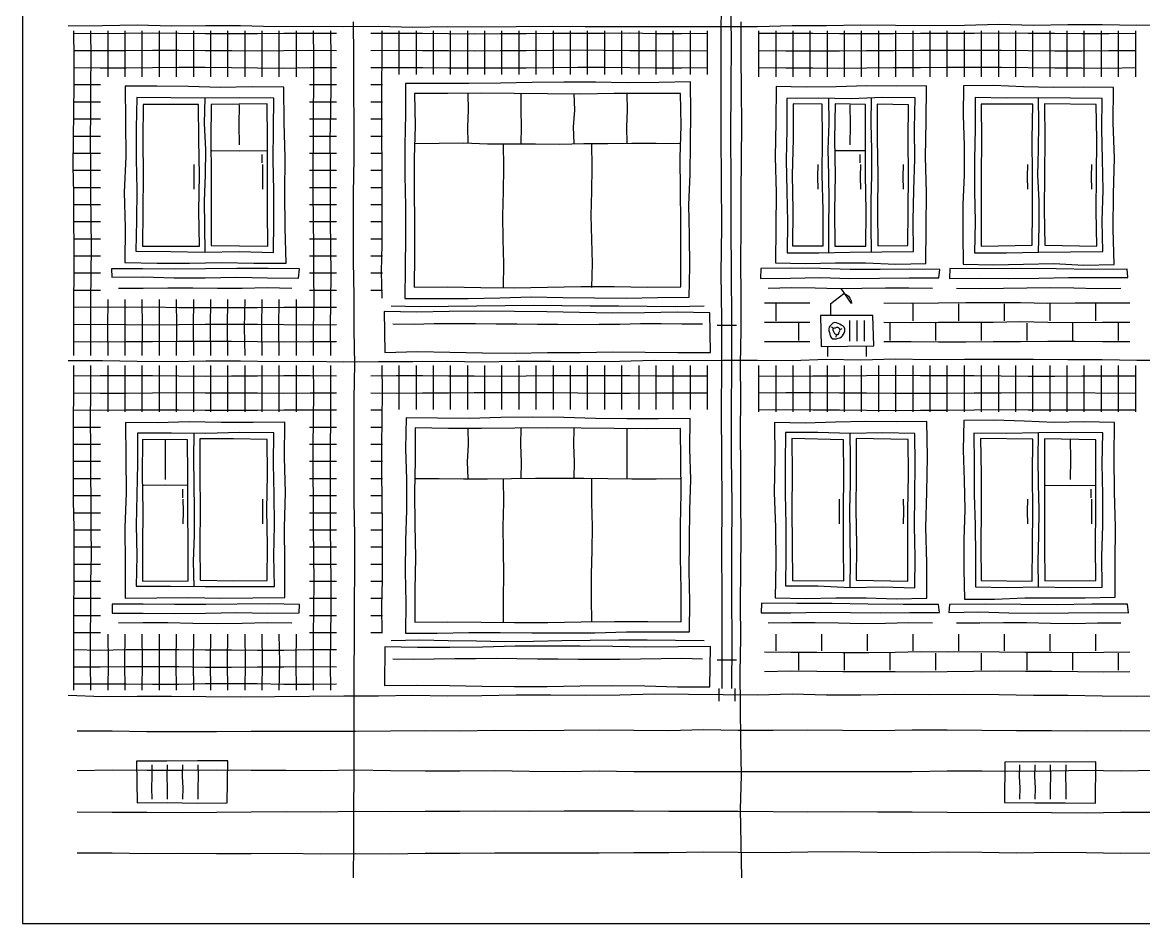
# Model space of a CAD drawing. Header units: millimetres. Extents: x 0 to 165, y 0 to 320.
# Drawn here: x 0 to 98.2, y 0 to 79 of the extents above; entities that cross this region are included whole.
import ezdxf

# ---------------------------------------------------------------- set-up
doc = ezdxf.new("R2010")
doc.units = ezdxf.units.MM
for name, color, linetype, true_color in [('01_KARKAS', 1, 'Continuous', 0xd62728), ('02_PROYOMY', 5, 'Continuous', 0x1f5fd6), ('03_BALKONY', 3, 'Continuous', 0x2ca02c), ('04_KLADKA', 32, 'Continuous', 0x8c5a2b), ('05_KONDICIONERY', 6, 'Continuous', 0xc512c5), ('06_VODOSTOK', 4, 'Continuous', 0x0f9aa0), ('07_TSEKOL', 30, 'Continuous', 0xe68a00)]:
    doc.layers.add(name, color=color, linetype=linetype, true_color=true_color)

msp = doc.modelspace()

# ---------------------------------------------------------------- linework, layer by layer
at = {"layer": '01_KARKAS'}
for points in [[(0, 81.509), (0, 78.491), (0, 75.472), (0, 72.453), (0, 69.434), (0, 66.415), (0, 63.396), (0, 60.377), (0, 57.358), (0, 54.34), (0, 51.321), (0, 48.302), (0, 45.283), (0, 42.264), (0, 39.245), (0, 36.226), (0, 33.208), (0, 30.189), (0, 27.17), (0, 24.151), (0, 21.132), (0, 18.113), (0, 15.094), (0, 12.075), (0, 9.057), (0, 6.038), (0, 3.019), (0, 0)], [(4, 78.667), (7.019, 78.69), (10.038, 78.732), (13.058, 78.655), (16.077, 78.674), (19.096, 78.694), (22.115, 78.602), (25.135, 78.624), (28.154, 78.587), (31.173, 78.633), (34.192, 78.549), (37.212, 78.602), (40.231, 78.563), (43.25, 78.587), (46.269, 78.62), (49.288, 78.593), (52.308, 78.606), (55.327, 78.609), (58.346, 78.599), (61.365, 78.61), (64.385, 78.606), (67.404, 78.674), (70.423, 78.675), (73.442, 78.728), (76.462, 78.699), (79.481, 78.677), (82.5, 78.713), (85.519, 78.791), (88.538, 78.72), (91.558, 78.781), (94.577, 78.785), (97.596, 78.715), (100.615, 78.771)], [(29, 4), (29.032, 7), (29.034, 10), (29.048, 13), (29.041, 16), (29.064, 19), (29.061, 22), (29.088, 25), (29.085, 28), (29.098, 31), (29.118, 34), (29.054, 37), (29.043, 40), (29.041, 43), (29.052, 46), (29.111, 49), (29.059, 52), (29.065, 55), (29.01, 58), (29.003, 61), (28.998, 64), (29.063, 67), (29.041, 70), (29.021, 73), (29.03, 76), (28.99, 79)], [(63, 4), (62.952, 7), (62.894, 10), (62.973, 13), (62.904, 16), (62.877, 19), (62.873, 22), (62.919, 25), (62.879, 28), (62.926, 31), (62.956, 34), (62.929, 37), (62.93, 40), (62.896, 43), (62.904, 46), (62.879, 49), (62.96, 52), (62.947, 55), (62.93, 58), (62.961, 61), (62.936, 64), (62.988, 67), (63.01, 70), (62.971, 73), (62.94, 76), (62.941, 79)], [(4, 49.333), (7.019, 49.328), (10.038, 49.268), (13.058, 49.248), (16.077, 49.315), (19.096, 49.294), (22.115, 49.244), (25.135, 49.275), (28.154, 49.224), (31.173, 49.254), (34.192, 49.244), (37.212, 49.273), (40.231, 49.213), (43.25, 49.287), (46.269, 49.264), (49.288, 49.252), (52.308, 49.276), (55.327, 49.352), (58.346, 49.346), (61.365, 49.374), (64.385, 49.353), (67.404, 49.338), (70.423, 49.439), (73.442, 49.398), (76.462, 49.466), (79.481, 49.422), (82.5, 49.453), (85.519, 49.437), (88.538, 49.452), (91.558, 49.416), (94.577, 49.423), (97.596, 49.366), (100.615, 49.365)], [(4, 20), (7.019, 19.888), (10.038, 19.916), (13.058, 19.928), (16.077, 19.882), (19.096, 19.874), (22.115, 19.896), (25.135, 19.935), (28.154, 19.961), (31.173, 19.963), (34.192, 20.026), (37.212, 19.966), (40.231, 19.982), (43.25, 20.029), (46.269, 20.042), (49.288, 20.015), (52.308, 20.056), (55.327, 20.117), (58.346, 20.093), (61.365, 20.058), (64.385, 20.042), (67.404, 20.137), (70.423, 20.039), (73.442, 20.054), (76.462, 20.109), (79.481, 20.067), (82.5, 20.089), (85.519, 20.061), (88.538, 20), (91.558, 20.006), (94.577, 19.947), (97.596, 19.926), (100.615, 19.988)], [(0, 0), (3, 0), (6, 0), (9, 0), (12, 0), (15, 0), (18, 0), (21, 0), (24, 0), (27, 0), (30, 0), (33, 0), (36, 0), (39, 0), (42, 0), (45, 0), (48, 0), (51, 0), (54, 0), (57, 0), (60, 0), (63, 0), (66, 0), (69, 0), (72, 0), (75, 0), (78, 0), (81, 0), (84, 0), (87, 0), (90, 0), (93, 0), (96, 0), (99, 0)]]:
    msp.add_lwpolyline(points, dxfattribs=at)
at = {"layer": '02_PROYOMY'}
for points in [[(8.995, 73.382), (9.025, 70.287), (9.045, 67.191), (8.923, 64.096), (8.985, 61), (8.973, 57.905)], [(22.906, 73.278), (20.124, 73.324), (17.341, 73.252), (14.559, 73.335), (11.777, 73.378), (8.995, 73.382)], [(23.095, 57.869), (23.022, 60.95), (22.984, 64.032), (23.008, 67.115), (22.919, 70.196), (22.906, 73.278)], [(66.005, 73.336), (65.976, 70.245), (65.911, 67.154), (66.017, 64.063), (65.987, 60.972), (65.944, 57.882)], [(79.182, 73.387), (76.546, 73.378), (73.911, 73.406), (71.276, 73.323), (68.64, 73.284), (66.005, 73.336)], [(79.12, 57.837), (79.148, 60.947), (79.182, 64.057), (79.091, 67.167), (79.154, 70.277), (79.182, 73.387)], [(82.422, 73.4), (82.383, 70.797), (82.467, 68.193), (82.476, 65.59), (82.361, 62.987), (82.374, 60.384), (82.396, 57.781)], [(95.546, 73.246), (92.921, 73.293), (90.296, 73.26), (87.671, 73.313), (85.048, 73.426), (82.422, 73.4)], [(95.61, 57.75), (95.529, 60.849), (95.566, 63.948), (95.64, 67.048), (95.531, 70.146), (95.546, 73.246)], [(10.008, 72.369), (9.975, 69.675), (9.948, 66.981), (10.009, 64.287), (9.977, 61.593), (9.947, 58.899)], [(22.009, 72.309), (19.009, 72.336), (16.008, 72.321), (13.008, 72.346), (10.008, 72.369)], [(10.585, 71.76), (10.541, 68.656), (10.567, 65.553), (10.555, 62.45), (10.52, 59.346)], [(15.433, 71.759), (10.585, 71.76)], [(15.506, 59.36), (15.454, 62.46), (15.5, 65.56), (15.451, 68.659), (15.433, 71.759)], [(16, 58.833), (15.983, 61.083), (15.954, 63.333), (16.036, 65.583), (16.06, 67.833), (15.954, 70.083), (16, 72.333)], [(16.534, 71.776), (16.502, 68.687), (16.536, 65.597), (16.542, 62.508), (16.52, 59.419)], [(21.442, 71.814), (16.534, 71.776)], [(19, 68.243), (18.981, 69.988), (19, 71.733)], [(21.479, 59.364), (21.457, 62.476), (21.473, 65.589), (21.456, 68.701), (21.442, 71.814)], [(21.999, 58.809), (22.008, 61.509), (22.033, 64.209), (21.969, 66.909), (21.983, 69.609), (22.009, 72.309)], [(66.94, 72.284), (66.957, 69.581), (66.903, 66.877), (66.942, 64.174), (67.014, 61.47), (66.976, 58.767)], [(78.172, 72.346), (75.364, 72.367), (72.556, 72.266), (69.748, 72.318), (66.94, 72.284)], [(67.499, 71.83), (67.513, 68.72), (67.426, 65.61), (67.481, 62.499), (67.435, 59.389)], [(70.038, 71.8), (67.499, 71.83)], [(70.143, 59.39), (70.135, 62.493), (70.051, 65.595), (70.082, 68.698), (70.038, 71.8)], [(70.633, 58.833), (70.637, 61.083), (70.667, 63.333), (70.629, 65.583), (70.573, 67.833), (70.664, 70.083), (70.633, 72.333)], [(71.175, 71.806), (71.135, 68.696), (71.18, 65.585), (71.131, 62.474), (71.145, 59.364)], [(73.838, 71.765), (71.175, 71.806)], [(72.5, 68.243), (72.527, 69.988), (72.5, 71.733)], [(73.872, 59.35), (73.882, 62.454), (73.843, 65.557), (73.844, 68.661), (73.838, 71.765)], [(74.367, 58.833), (74.334, 61.083), (74.345, 63.333), (74.387, 65.583), (74.405, 67.833), (74.341, 70.083), (74.367, 72.333)], [(77.61, 71.733), (74.86, 71.802)], [(74.86, 71.802), (74.872, 68.694), (74.916, 65.587), (74.874, 62.479), (74.907, 59.372)], [(77.554, 59.42), (77.565, 62.498), (77.596, 65.576), (77.569, 68.655), (77.61, 71.733)], [(78.033, 58.892), (78.012, 61.583), (78.069, 64.274), (78.159, 66.964), (78.142, 69.655), (78.172, 72.346)], [(83.435, 72.381), (83.435, 69.658), (83.375, 66.934), (83.395, 64.211), (83.433, 61.487), (83.369, 58.764)], [(94.577, 72.292), (91.792, 72.312), (89.006, 72.333), (86.221, 72.323), (83.435, 72.381)], [(83.978, 71.788), (83.988, 68.681), (83.965, 65.575), (83.97, 62.468), (83.968, 59.362)], [(88.48, 71.792), (83.978, 71.788)], [(88.433, 59.424), (88.467, 62.516), (88.461, 65.608), (88.437, 68.7), (88.48, 71.792)], [(89, 58.833), (89.032, 61.083), (89.034, 63.333), (88.942, 65.583), (88.979, 67.833), (89.022, 70.083), (89, 72.333)], [(89.513, 71.827), (89.546, 68.726), (89.502, 65.625), (89.495, 62.524), (89.528, 59.424)], [(94.049, 71.759), (89.513, 71.827)], [(94.094, 59.348), (94.05, 62.451), (94.07, 65.554), (94.09, 68.657), (94.049, 71.759)], [(94.614, 58.892), (94.568, 61.572), (94.639, 64.252), (94.58, 66.932), (94.534, 69.612), (94.577, 72.292)], [(16.6, 67.743), (19, 67.696), (21.4, 67.743)], [(21, 66.643), (21, 67.393)], [(71.233, 67.743), (73.767, 67.743)], [(73.367, 66.643), (73.367, 67.393)], [(15.05, 64.343), (15.042, 65.428), (15.05, 66.513)], [(21.05, 64.343), (21.058, 65.428), (21.05, 66.513)], [(69.683, 64.343), (69.654, 65.428), (69.683, 66.513)], [(73.417, 64.343), (73.405, 65.428), (73.417, 66.513)], [(77.15, 64.343), (77.144, 65.428), (77.15, 66.513)], [(88.05, 64.343), (88.037, 65.428), (88.05, 66.513)], [(93.65, 64.343), (93.622, 65.428), (93.65, 66.513)], [(10.52, 59.346), (15.506, 59.36)], [(16.52, 59.419), (21.479, 59.364)], [(67.435, 59.389), (70.143, 59.39)], [(71.145, 59.364), (73.872, 59.35)], [(74.907, 59.372), (77.554, 59.42)], [(83.968, 59.362), (88.433, 59.424)], [(89.528, 59.424), (94.094, 59.348)], [(9.947, 58.899), (12.96, 58.871), (15.973, 58.822), (18.987, 58.882), (21.999, 58.809)], [(66.976, 58.767), (69.74, 58.772), (72.504, 58.835), (75.269, 58.849), (78.033, 58.892)], [(83.369, 58.764), (86.18, 58.758), (88.991, 58.837), (91.803, 58.858), (94.614, 58.892)], [(24.252, 57.364), (21.51, 57.383), (18.769, 57.384), (16.027, 57.366), (13.285, 57.326), (10.544, 57.374), (7.802, 57.363)], [(7.802, 57.363), (7.835, 56.646)], [(8.973, 57.905), (11.798, 57.87), (14.622, 57.868), (17.447, 57.912), (20.271, 57.873), (23.095, 57.869)], [(24.193, 56.55), (24.252, 57.364)], [(64.684, 57.402), (64.652, 56.519)], [(80.333, 57.304), (77.725, 57.346), (75.116, 57.316), (72.508, 57.304), (69.9, 57.382), (67.292, 57.418), (64.684, 57.402)], [(65.944, 57.882), (68.579, 57.838), (71.215, 57.887), (73.85, 57.878), (76.485, 57.774), (79.12, 57.837)], [(80.261, 56.587), (80.333, 57.304)], [(81.21, 57.402), (81.192, 56.526)], [(96.764, 57.347), (93.653, 57.306), (90.543, 57.371), (87.432, 57.407), (84.321, 57.364), (81.21, 57.402)], [(82.396, 57.781), (85.039, 57.728), (87.681, 57.778), (90.324, 57.833), (92.967, 57.688), (95.61, 57.75)], [(96.824, 56.596), (96.764, 57.347)], [(7.835, 56.646), (10.561, 56.654), (13.287, 56.571), (16.014, 56.575), (18.74, 56.627), (21.466, 56.575), (24.193, 56.55)], [(64.652, 56.519), (67.253, 56.559), (69.855, 56.591), (72.456, 56.532), (75.058, 56.548), (77.66, 56.569), (80.261, 56.587)], [(81.192, 56.526), (83.797, 56.549), (86.403, 56.507), (89.008, 56.559), (91.613, 56.597), (94.219, 56.596), (96.824, 56.596)], [(8.4, 55.683), (10.571, 55.683), (12.743, 55.707), (14.914, 55.712), (17.086, 55.657), (19.257, 55.676), (21.429, 55.721), (23.6, 55.683)], [(65.3, 55.683), (67.357, 55.731), (69.414, 55.686), (71.471, 55.638), (73.529, 55.674), (75.586, 55.711), (77.643, 55.7), (79.7, 55.683)], [(81.8, 55.683), (83.857, 55.65), (85.914, 55.659), (87.971, 55.704), (90.029, 55.733), (92.086, 55.712), (94.143, 55.646), (96.2, 55.683)], [(9.034, 43.897), (9.068, 40.82), (9.077, 37.743), (8.959, 34.666), (9.01, 31.588), (8.984, 28.511)], [(22.988, 43.918), (20.197, 43.889), (17.406, 43.9), (14.615, 43.974), (11.824, 43.868), (9.034, 43.897)], [(22.994, 28.571), (22.973, 31.64), (22.95, 34.71), (23.053, 37.779), (22.95, 40.849), (22.988, 43.918)], [(65.88, 43.902), (65.89, 40.832), (65.849, 37.761), (65.945, 34.691), (65.971, 31.621), (65.929, 28.551)], [(79.2, 43.989), (76.536, 43.963), (73.872, 43.992), (71.208, 43.925), (68.544, 43.845), (65.88, 43.902)], [(79.204, 28.505), (79.2, 31.601), (79.135, 34.698), (79.215, 37.795), (79.256, 40.892), (79.2, 43.989)], [(82.458, 44.082), (82.396, 41.473), (82.488, 38.863), (82.528, 36.254), (82.462, 33.645), (82.46, 31.035), (82.509, 28.426)], [(95.642, 43.912), (93.005, 43.959), (90.367, 43.912), (87.732, 44.028), (85.096, 44.11), (82.458, 44.082)], [(95.7, 28.609), (95.69, 31.669), (95.732, 34.73), (95.64, 37.791), (95.623, 40.851), (95.642, 43.912)], [(10.077, 42.96), (10.086, 40.28), (10.027, 37.6), (9.962, 34.921), (10.024, 32.241), (9.953, 29.561)], [(22.028, 42.982), (19.04, 43.023), (16.053, 42.938), (13.065, 42.98), (10.077, 42.96)], [(10.507, 42.425), (10.483, 39.318), (10.542, 36.211), (10.517, 33.103), (10.528, 29.996)], [(14.47, 42.395), (10.507, 42.425)], [(12.52, 38.91), (12.539, 40.655), (12.52, 42.4)], [(14.513, 30.042), (14.528, 33.131), (14.475, 36.219), (14.475, 39.307), (14.47, 42.395)], [(15.04, 29.5), (14.976, 31.75), (15.073, 34), (15.077, 36.25), (15.036, 38.5), (15, 40.75), (15.04, 43)], [(15.548, 42.483), (15.533, 39.384), (15.58, 36.284), (15.544, 33.184), (15.563, 30.084)], [(21.427, 42.425), (18.488, 42.471), (15.548, 42.483)], [(21.446, 30.071), (21.456, 33.16), (21.409, 36.248), (21.453, 39.337), (21.427, 42.425)], [(22.068, 29.533), (22.031, 32.222), (22.083, 34.912), (22.043, 37.602), (21.999, 40.292), (22.028, 42.982)], [(66.823, 43.038), (66.797, 40.346), (66.807, 37.654), (66.873, 34.962), (66.854, 32.27), (66.839, 29.578)], [(78.156, 42.933), (75.323, 42.985), (72.489, 42.943), (69.656, 43.031), (66.823, 43.038)], [(67.394, 42.51), (67.421, 39.395), (67.387, 36.281), (67.418, 33.167), (67.43, 30.053)], [(71.923, 42.394), (67.394, 42.51)], [(71.942, 30.021), (71.924, 33.114), (71.913, 36.208), (71.944, 39.301), (71.923, 42.394)], [(72.5, 29.5), (72.527, 31.75), (72.485, 34), (72.474, 36.25), (72.536, 38.5), (72.516, 40.75), (72.5, 43)], [(73.03, 42.489), (73.029, 39.389), (73.001, 36.29), (73.049, 33.19), (73.005, 30.09)], [(77.563, 42.4), (73.03, 42.489)], [(77.552, 30.011), (77.556, 33.108), (77.532, 36.206), (77.605, 39.303), (77.563, 42.4)], [(78.143, 29.429), (78.176, 32.129), (78.118, 34.83), (78.147, 37.531), (78.185, 40.232), (78.156, 42.933)], [(94.634, 42.996), (91.807, 43.015), (88.98, 42.985), (86.153, 42.945), (83.326, 42.98)], [(83.326, 42.98), (83.341, 40.285), (83.35, 37.591), (83.452, 34.897), (83.467, 32.203), (83.475, 29.508)], [(88.492, 42.43), (83.916, 42.501)], [(83.916, 42.501), (83.968, 39.388), (83.954, 36.275), (83.945, 33.162), (83.979, 30.049)], [(88.445, 29.993), (88.452, 33.103), (88.488, 36.212), (88.448, 39.321), (88.492, 42.43)], [(89, 29.5), (88.969, 31.75), (89.011, 34), (89.033, 36.25), (88.982, 38.5), (88.957, 40.75), (89, 43)], [(94.006, 42.391), (89.501, 42.457)], [(89.501, 42.457), (89.519, 39.349), (89.522, 36.241), (89.513, 33.133), (89.536, 30.025)], [(91.8, 38.91), (91.818, 40.655), (91.8, 42.4)], [(93.996, 30.05), (93.972, 33.136), (94.017, 36.221), (94.01, 39.306), (94.006, 42.391)], [(94.556, 29.464), (94.531, 32.17), (94.628, 34.876), (94.621, 37.583), (94.569, 40.29), (94.634, 42.996)], [(10.6, 38.41), (12.52, 38.437), (14.44, 38.41)], [(89.6, 38.41), (91.8, 38.384), (94, 38.41)], [(14.04, 37.31), (14.04, 38.06)], [(93.6, 37.31), (93.6, 38.06)], [(14.09, 35.01), (14.108, 36.095), (14.09, 37.18)], [(21.05, 35.01), (21.054, 36.095), (21.05, 37.18)], [(71.55, 35.01), (71.568, 36.095), (71.55, 37.18)], [(77.15, 35.01), (77.189, 36.095), (77.15, 37.18)], [(88.05, 35.01), (88.026, 36.095), (88.05, 37.18)], [(93.65, 35.01), (93.656, 36.095), (93.65, 37.18)], [(9.953, 29.561), (12.982, 29.566), (16.01, 29.525), (19.039, 29.521), (22.068, 29.533)], [(10.528, 29.996), (14.513, 30.042)], [(15.563, 30.084), (18.505, 30.039), (21.446, 30.071)], [(66.839, 29.578), (69.666, 29.586), (72.491, 29.458), (75.318, 29.501), (78.143, 29.429)], [(67.43, 30.053), (71.942, 30.021)], [(73.005, 30.09), (77.552, 30.011)], [(83.475, 29.508), (86.245, 29.45), (89.016, 29.51), (91.786, 29.438), (94.556, 29.464)], [(83.979, 30.049), (88.445, 29.993)], [(89.536, 30.025), (93.996, 30.05)], [(8.984, 28.511), (11.786, 28.549), (14.588, 28.581), (17.39, 28.521), (20.192, 28.545), (22.994, 28.571)], [(65.929, 28.551), (68.584, 28.474), (71.239, 28.535), (73.894, 28.551), (76.549, 28.461), (79.204, 28.505)], [(82.509, 28.426), (85.148, 28.436), (87.785, 28.543), (90.423, 28.543), (93.062, 28.54), (95.7, 28.609)], [(24.267, 27.967), (21.53, 28.013), (18.793, 27.977), (16.056, 27.943), (13.32, 27.961), (10.583, 27.998), (7.846, 27.985)], [(7.846, 27.985), (7.862, 27.183)], [(24.223, 27.227), (24.267, 27.967)], [(64.725, 28.065), (64.709, 27.238)], [(80.239, 27.951), (77.136, 27.951), (74.033, 27.979), (70.931, 28.038), (67.828, 28.046), (64.725, 28.065)], [(80.317, 27.264), (80.239, 27.951)], [(81.192, 27.942), (81.148, 27.266)], [(96.776, 27.977), (93.659, 27.998), (90.542, 27.926), (87.426, 27.956), (84.309, 27.993), (81.192, 27.942)], [(96.861, 27.215), (96.776, 27.977)], [(7.862, 27.183), (10.589, 27.201), (13.316, 27.177), (16.043, 27.209), (18.769, 27.258), (21.496, 27.211), (24.223, 27.227)], [(64.709, 27.238), (67.311, 27.234), (69.912, 27.287), (72.513, 27.252), (75.114, 27.215), (77.715, 27.269), (80.317, 27.264)], [(81.148, 27.266), (83.767, 27.305), (86.386, 27.233), (89.004, 27.198), (91.624, 27.232), (94.243, 27.255), (96.861, 27.215)], [(8.4, 26.35), (10.571, 26.385), (12.743, 26.382), (14.914, 26.328), (17.086, 26.301), (19.257, 26.317), (21.429, 26.368), (23.6, 26.35)], [(65.3, 26.35), (67.357, 26.376), (69.414, 26.381), (71.471, 26.354), (73.529, 26.3), (75.586, 26.326), (77.643, 26.387), (79.7, 26.35)], [(81.8, 26.35), (83.857, 26.341), (85.914, 26.374), (87.971, 26.373), (90.029, 26.326), (92.086, 26.303), (94.143, 26.355), (96.2, 26.35)]]:
    msp.add_lwpolyline(points, dxfattribs=at)
at = {"layer": '03_BALKONY'}
for points in [[(58.5, 73.735), (55.729, 73.685), (52.958, 73.664), (50.186, 73.724), (47.415, 73.723), (44.644, 73.676), (41.872, 73.622), (39.101, 73.591), (36.33, 73.601), (33.558, 73.614)], [(58.404, 54.889), (58.465, 57.581), (58.423, 60.274), (58.372, 62.967), (58.471, 65.658), (58.523, 68.35), (58.544, 71.043), (58.5, 73.735)], [(33.558, 73.614), (33.561, 70.922), (33.485, 68.23), (33.492, 65.538), (33.547, 62.847), (33.562, 60.155), (33.513, 57.463), (33.499, 54.771)], [(34.339, 72.718), (34.382, 69.89), (34.314, 67.062), (34.309, 64.235), (34.351, 61.407), (34.331, 58.579), (34.322, 55.751)], [(57.64, 72.735), (54.727, 72.74), (51.815, 72.727), (48.902, 72.68), (45.99, 72.697), (43.077, 72.737), (40.164, 72.768), (37.252, 72.725), (34.339, 72.718)], [(39.04, 68.333), (39.003, 69.8), (39.069, 71.267), (39.04, 72.733)], [(43.68, 68.333), (43.72, 69.8), (43.673, 71.267), (43.68, 72.733)], [(48.32, 68.333), (48.266, 69.8), (48.368, 71.267), (48.32, 72.733)], [(52.96, 68.333), (52.927, 69.8), (53.002, 71.267), (52.96, 72.733)], [(57.655, 55.791), (57.676, 58.615), (57.661, 61.439), (57.626, 64.263), (57.614, 67.087), (57.686, 69.911), (57.64, 72.735)], [(34.4, 68.333), (36.509, 68.385), (38.618, 68.393), (40.727, 68.326), (42.836, 68.314), (44.945, 68.304), (47.055, 68.28), (49.164, 68.35), (51.273, 68.346), (53.382, 68.364), (55.491, 68.381), (57.6, 68.333)], [(42.133, 55.733), (42.16, 57.833), (42.095, 59.933), (42.082, 62.033), (42.142, 64.133), (42.165, 66.233), (42.133, 68.333)], [(49.867, 55.733), (49.927, 57.833), (49.867, 59.933), (49.808, 62.033), (49.864, 64.133), (49.898, 66.233), (49.867, 68.333)], [(34.322, 55.751), (37.238, 55.801), (40.155, 55.726), (43.072, 55.711), (45.988, 55.765), (48.905, 55.814), (51.821, 55.827), (54.738, 55.766), (57.655, 55.791)], [(32.3, 54.133), (34.791, 54.077), (37.282, 54.079), (39.773, 54.117), (42.264, 54.152), (44.755, 54.171), (47.245, 54.158), (49.736, 54.136), (52.227, 54.121), (54.718, 54.092), (57.209, 54.066), (59.7, 54.133)], [(33.499, 54.771), (36.266, 54.754), (39.033, 54.764), (41.8, 54.827), (44.567, 54.9), (47.335, 54.844), (50.102, 54.811), (52.869, 54.807), (55.636, 54.867), (58.404, 54.889)], [(60.196, 53.512), (57.345, 53.556), (54.493, 53.506), (51.642, 53.487), (48.791, 53.539), (45.94, 53.59), (43.089, 53.626), (40.238, 53.654), (37.387, 53.629), (34.535, 53.56), (31.684, 53.627)], [(31.684, 53.627), (31.736, 50.042)], [(60.252, 50.036), (60.196, 53.512)], [(32.45, 52.533), (34.257, 52.516), (36.063, 52.565), (37.87, 52.583), (39.677, 52.574), (41.483, 52.539), (43.29, 52.549), (45.097, 52.528), (46.903, 52.51), (48.71, 52.5), (50.517, 52.52), (52.323, 52.519), (54.13, 52.568), (55.937, 52.578), (57.743, 52.55), (59.55, 52.533)], [(31.736, 50.042), (34.587, 50.114), (37.439, 50.07), (40.291, 50.01), (43.142, 49.971), (45.994, 50.023), (48.845, 50.046), (51.697, 50.081), (54.549, 50.065), (57.4, 50.031), (60.252, 50.036)], [(33.601, 44.308), (33.549, 41.613), (33.643, 38.917), (33.627, 36.222), (33.555, 33.527), (33.524, 30.832), (33.575, 28.137), (33.564, 25.442)], [(58.475, 44.256), (55.711, 44.213), (52.947, 44.223), (50.184, 44.252), (47.42, 44.332), (44.656, 44.355), (41.893, 44.325), (39.129, 44.242), (36.365, 44.278), (33.601, 44.308)], [(58.428, 25.554), (58.466, 28.226), (58.382, 30.898), (58.427, 33.569), (58.455, 36.241), (58.527, 38.912), (58.445, 41.584), (58.475, 44.256)], [(34.405, 43.434), (34.386, 40.597), (34.351, 37.759), (34.373, 34.922), (34.419, 32.084), (34.354, 29.247), (34.356, 26.409)], [(57.639, 43.366), (54.734, 43.354), (51.83, 43.381), (48.926, 43.402), (46.022, 43.437), (43.118, 43.41), (40.214, 43.386), (37.309, 43.39), (34.405, 43.434)], [(39.04, 39), (38.988, 40.467), (39.064, 41.933), (39.04, 43.4)], [(43.68, 39), (43.721, 40.467), (43.643, 41.933), (43.68, 43.4)], [(48.32, 39), (48.357, 40.467), (48.295, 41.933), (48.32, 43.4)], [(52.96, 39), (52.961, 40.467), (52.969, 41.933), (52.96, 43.4)], [(57.679, 26.441), (57.697, 29.262), (57.635, 32.083), (57.632, 34.903), (57.698, 37.724), (57.669, 40.545), (57.639, 43.366)], [(34.4, 39), (36.509, 38.981), (38.618, 38.952), (40.727, 38.961), (42.836, 38.997), (44.945, 39.035), (47.055, 39.028), (49.164, 39.028), (51.273, 38.999), (53.382, 38.979), (55.491, 38.952), (57.6, 39)], [(42.133, 26.4), (42.128, 28.5), (42.159, 30.6), (42.127, 32.7), (42.113, 34.8), (42.159, 36.9), (42.133, 39)], [(49.867, 26.4), (49.837, 28.5), (49.843, 30.6), (49.906, 32.7), (49.917, 34.8), (49.862, 36.9), (49.867, 39)], [(33.564, 25.442), (36.327, 25.454), (39.09, 25.514), (41.852, 25.513), (44.615, 25.475), (47.378, 25.47), (50.141, 25.462), (52.903, 25.563), (55.666, 25.566), (58.428, 25.554)], [(34.356, 26.409), (37.271, 26.436), (40.186, 26.419), (43.102, 26.38), (46.017, 26.385), (48.932, 26.445), (51.848, 26.474), (54.763, 26.481), (57.679, 26.441)], [(32.3, 24.8), (34.791, 24.871), (37.282, 24.798), (39.773, 24.786), (42.264, 24.723), (44.755, 24.747), (47.245, 24.81), (49.736, 24.825), (52.227, 24.874), (54.718, 24.85), (57.209, 24.817), (59.7, 24.8)], [(31.742, 24.238), (31.704, 20.867)], [(60.27, 24.288), (57.417, 24.236), (54.564, 24.226), (51.712, 24.27), (48.859, 24.308), (46.006, 24.296), (43.153, 24.309), (40.3, 24.232), (37.447, 24.199), (34.595, 24.195), (31.742, 24.238)], [(60.212, 20.753), (60.27, 24.288)], [(32.45, 23.2), (34.257, 23.159), (36.063, 23.181), (37.87, 23.228), (39.677, 23.222), (41.483, 23.257), (43.29, 23.224), (45.097, 23.193), (46.903, 23.196), (48.71, 23.158), (50.517, 23.172), (52.323, 23.17), (54.13, 23.181), (55.937, 23.233), (57.743, 23.246), (59.55, 23.2)], [(31.704, 20.867), (34.555, 20.9), (37.406, 20.865), (40.256, 20.8), (43.107, 20.778), (45.958, 20.777), (48.809, 20.824), (51.66, 20.862), (54.511, 20.83), (57.361, 20.745), (60.212, 20.753)]]:
    msp.add_lwpolyline(points, dxfattribs=at)
at = {"layer": '04_KLADKA'}
for points in [[(4.5, 49.783), (4.512, 52.153), (4.512, 54.522), (4.542, 56.892), (4.535, 59.261), (4.504, 61.631), (4.49, 64), (4.458, 66.369), (4.469, 68.739), (4.489, 71.108), (4.534, 73.478), (4.527, 75.847), (4.5, 78.217)], [(4.5, 78), (6.8, 77.996), (9.1, 77.999), (11.4, 78.043), (13.7, 78.018), (16, 77.985), (18.3, 77.975), (20.6, 77.987), (22.9, 78.007), (25.2, 78.024), (27.5, 78)], [(6, 49.783), (5.983, 52.153), (6.005, 54.522), (6.032, 56.892), (6.042, 59.261), (6.019, 61.631), (5.997, 64), (5.991, 66.369), (5.972, 68.739), (5.985, 71.108), (5.986, 73.478), (6.011, 75.847), (6, 78.217)], [(7.5, 74.183), (7.5, 78.217)], [(9, 74.183), (9, 78.217)], [(10.5, 74.183), (10.5, 78.217)], [(12, 74.183), (12, 78.217)], [(13.5, 74.183), (13.5, 78.217)], [(15, 74.183), (15, 78.217)], [(16.5, 74.183), (16.5, 78.217)], [(18, 74.183), (18, 78.217)], [(19.5, 74.183), (19.5, 78.217)], [(21, 74.183), (21, 78.217)], [(22.5, 74.183), (22.5, 78.217)], [(24, 74.183), (24, 78.217)], [(25.5, 49.783), (25.492, 52.153), (25.537, 54.522), (25.517, 56.892), (25.513, 59.261), (25.495, 61.631), (25.469, 64), (25.477, 66.369), (25.495, 68.739), (25.498, 71.108), (25.523, 73.478), (25.519, 75.847), (25.5, 78.217)], [(27, 49.783), (26.994, 52.153), (27.013, 54.522), (27.027, 56.892), (27.012, 59.261), (26.992, 61.631), (26.968, 64), (26.978, 66.369), (26.964, 68.739), (27.013, 71.108), (27.026, 73.478), (27.029, 75.847), (27, 78.217)], [(30.5, 78), (32.769, 78.026), (35.038, 78.014), (37.308, 77.978), (39.577, 77.964), (41.846, 77.982), (44.115, 77.987), (46.385, 78.014), (48.654, 78.024), (50.923, 78.016), (53.192, 78.03), (55.462, 77.99), (57.731, 77.988), (60, 78)], [(31.5, 54.783), (31.456, 57.127), (31.497, 59.47), (31.513, 61.813), (31.515, 64.157), (31.508, 66.5), (31.49, 68.843), (31.471, 71.187), (31.471, 73.53), (31.511, 75.873), (31.5, 78.217)], [(33, 74.383), (33, 78.217)], [(34.5, 74.383), (34.5, 78.217)], [(36, 74.383), (36, 78.217)], [(37.5, 74.383), (37.5, 78.217)], [(39, 74.383), (39, 78.217)], [(40.5, 74.383), (40.5, 78.217)], [(42, 74.383), (42, 78.217)], [(43.5, 74.383), (43.5, 78.217)], [(45, 74.383), (45, 78.217)], [(46.5, 74.383), (46.5, 78.217)], [(48, 74.383), (48, 78.217)], [(49.5, 74.383), (49.5, 78.217)], [(51, 74.383), (51, 78.217)], [(52.5, 74.383), (52.5, 78.217)], [(54, 74.383), (54, 78.217)], [(55.5, 74.383), (55.5, 78.217)], [(57, 74.383), (57, 78.217)], [(58.5, 74.383), (58.5, 78.217)], [(60, 74.383), (60, 78.217)], [(64.5, 74.183), (64.5, 78.217)], [(64.5, 78), (66.857, 78.014), (69.214, 78.007), (71.571, 77.986), (73.929, 77.969), (76.286, 77.972), (78.643, 78.001), (81, 78.015), (83.357, 78.023), (85.714, 78.041), (88.071, 78.009), (90.429, 78.003), (92.786, 77.986), (95.143, 77.986), (97.5, 78)], [(66, 74.183), (66, 78.217)], [(67.5, 74.183), (67.5, 78.217)], [(69, 74.183), (69, 78.217)], [(70.5, 74.183), (70.5, 78.217)], [(72, 74.183), (72, 78.217)], [(73.5, 74.183), (73.5, 78.217)], [(75, 74.183), (75, 78.217)], [(76.5, 74.183), (76.5, 78.217)], [(78, 74.183), (78, 78.217)], [(79.5, 74.183), (79.5, 78.217)], [(81, 74.183), (81, 78.217)], [(82.5, 74.183), (82.5, 78.217)], [(84, 74.183), (84, 78.217)], [(85.5, 74.183), (85.5, 78.217)], [(87, 74.183), (87, 78.217)], [(88.5, 74.183), (88.5, 78.217)], [(90, 74.183), (90, 78.217)], [(91.5, 74.183), (91.5, 78.217)], [(93, 74.183), (93, 78.217)], [(94.5, 74.183), (94.5, 78.217)], [(96, 74.183), (96, 78.217)], [(97.5, 74.183), (97.5, 78.217)], [(4.5, 76.5), (6.8, 76.489), (9.1, 76.502), (11.4, 76.51), (13.7, 76.521), (16, 76.503), (18.3, 76.493), (20.6, 76.474), (22.9, 76.497), (25.2, 76.512), (27.5, 76.5)], [(30.5, 76.5), (32.769, 76.531), (35.038, 76.495), (37.308, 76.492), (39.577, 76.459), (41.846, 76.482), (44.115, 76.483), (46.385, 76.517), (48.654, 76.541), (50.923, 76.535), (53.192, 76.499), (55.462, 76.502), (57.731, 76.47), (60, 76.5)], [(64.5, 76.5), (66.857, 76.478), (69.214, 76.475), (71.571, 76.458), (73.929, 76.486), (76.286, 76.494), (78.643, 76.53), (81, 76.523), (83.357, 76.53), (85.714, 76.514), (88.071, 76.494), (90.429, 76.468), (92.786, 76.459), (95.143, 76.49), (97.5, 76.5)], [(4.5, 75), (6.8, 74.974), (9.1, 74.968), (11.4, 75.002), (13.7, 75.025), (16, 75.029), (18.3, 75.007), (20.6, 74.983), (22.9, 74.959), (25.2, 74.996), (27.5, 75)], [(30.5, 75), (32.769, 75.018), (35.038, 74.994), (37.308, 74.977), (39.577, 74.969), (41.846, 74.975), (44.115, 74.985), (46.385, 75.003), (48.654, 75.031), (50.923, 75.04), (53.192, 75.005), (55.462, 74.986), (57.731, 74.983), (60, 75)], [(64.5, 75), (66.857, 74.981), (69.214, 74.975), (71.571, 74.956), (73.929, 74.987), (76.286, 74.993), (78.643, 75.009), (81, 75.022), (83.357, 75.034), (85.714, 75.025), (88.071, 75.012), (90.429, 74.98), (92.786, 74.962), (95.143, 74.957), (97.5, 75)], [(4.5, 73.5), (6.85, 73.5)], [(25.15, 73.5), (27.5, 73.5)], [(30.5, 73.5), (31.55, 73.5)], [(4.5, 72), (6.85, 72)], [(25.15, 72), (27.5, 72)], [(30.5, 72), (31.55, 72)], [(4.5, 70.5), (6.85, 70.5)], [(25.15, 70.5), (27.5, 70.5)], [(30.5, 70.5), (31.55, 70.5)], [(4.5, 69), (6.85, 69)], [(25.15, 69), (27.5, 69)], [(30.5, 69), (31.55, 69)], [(4.5, 67.5), (6.85, 67.5)], [(25.15, 67.5), (27.5, 67.5)], [(30.5, 67.5), (31.55, 67.5)], [(4.5, 66), (6.85, 66)], [(25.15, 66), (27.5, 66)], [(30.5, 66), (31.55, 66)], [(4.5, 64.5), (6.85, 64.5)], [(25.15, 64.5), (27.5, 64.5)], [(30.5, 64.5), (31.55, 64.5)], [(4.5, 63), (6.85, 63)], [(25.15, 63), (27.5, 63)], [(30.5, 63), (31.55, 63)], [(4.5, 61.5), (6.85, 61.5)], [(25.15, 61.5), (27.5, 61.5)], [(30.5, 61.5), (31.55, 61.5)], [(4.5, 60), (6.85, 60)], [(25.15, 60), (27.5, 60)], [(30.5, 60), (31.55, 60)], [(4.5, 58.5), (6.85, 58.5)], [(25.15, 58.5), (27.5, 58.5)], [(30.5, 58.5), (31.55, 58.5)], [(4.5, 57), (6.85, 57)], [(25.15, 57), (27.5, 57)], [(30.5, 57), (31.55, 57)], [(4.5, 55.5), (6.85, 55.5)], [(25.15, 55.5), (27.5, 55.5)], [(30.5, 55.5), (31.55, 55.5)], [(4.5, 54), (6.8, 54.026), (9.1, 54.015), (11.4, 54.036), (13.7, 53.984), (16, 53.989), (18.3, 53.966), (20.6, 53.98), (22.9, 54.013), (25.2, 54.014), (27.5, 54)], [(7.5, 49.783), (7.475, 52.233), (7.5, 54.683)], [(9, 49.783), (8.999, 52.233), (9, 54.683)], [(10.5, 49.783), (10.515, 52.233), (10.5, 54.683)], [(12, 49.783), (12.014, 52.233), (12, 54.683)], [(13.5, 49.783), (13.513, 52.233), (13.5, 54.683)], [(15, 49.783), (14.983, 52.233), (15, 54.683)], [(16.5, 49.783), (16.466, 52.233), (16.5, 54.683)], [(18, 49.783), (17.963, 52.233), (18, 54.683)], [(19.5, 49.783), (19.462, 52.233), (19.5, 54.683)], [(21, 49.783), (20.973, 52.233), (21, 54.683)], [(22.5, 49.783), (22.463, 52.233), (22.5, 54.683)], [(24, 49.783), (24.015, 52.233), (24, 54.683)], [(65, 54.4), (68.95, 54.4)], [(66, 52.8), (66, 54.3)], [(75.45, 54.4), (77.844, 54.365), (80.239, 54.392), (82.633, 54.424), (85.028, 54.416), (87.422, 54.418), (89.817, 54.363), (92.211, 54.374), (94.606, 54.387), (97, 54.4)], [(78, 52.8), (78, 54.3)], [(82, 52.8), (82, 54.3)], [(86, 52.8), (86, 54.3)], [(90, 52.8), (90, 54.3)], [(94, 52.8), (94, 54.3)], [(4.5, 52.5), (6.8, 52.508), (9.1, 52.474), (11.4, 52.469), (13.7, 52.496), (16, 52.531), (18.3, 52.523), (20.6, 52.508), (22.9, 52.496), (25.2, 52.456), (27.5, 52.5)], [(65, 52.7), (68.95, 52.7)], [(68, 51.1), (68, 52.6)], [(75.45, 52.7), (77.844, 52.677), (80.239, 52.681), (82.633, 52.689), (85.028, 52.706), (87.422, 52.738), (89.817, 52.7), (92.211, 52.667), (94.606, 52.683), (97, 52.7)], [(76, 51.1), (76, 52.6)], [(80, 51.1), (80, 52.6)], [(84, 51.1), (84, 52.6)], [(88, 51.1), (88, 52.6)], [(92, 51.1), (92, 52.6)], [(96, 51.1), (96, 52.6)], [(4.5, 51), (6.8, 50.975), (9.1, 50.984), (11.4, 51.004), (13.7, 51.021), (16, 51.038), (18.3, 51.014), (20.6, 50.988), (22.9, 50.983), (25.2, 50.99), (27.5, 51)], [(65, 51), (68.95, 51)], [(75.45, 51), (77.844, 51.009), (80.239, 50.963), (82.633, 50.98), (85.028, 50.993), (87.422, 51.004), (89.817, 51.034), (92.211, 51.019), (94.606, 50.998), (97, 51)], [(4.5, 20.45), (4.488, 22.819), (4.492, 25.189), (4.504, 27.558), (4.528, 29.928), (4.534, 32.297), (4.522, 34.667), (4.483, 37.036), (4.475, 39.406), (4.465, 41.775), (4.481, 44.144), (4.499, 46.514), (4.5, 48.883)], [(6, 20.45), (5.973, 22.819), (5.963, 25.189), (5.983, 27.558), (6.004, 29.928), (6.039, 32.297), (6.017, 34.667), (6.01, 37.036), (5.985, 39.406), (5.978, 41.775), (5.965, 44.144), (5.989, 46.514), (6, 48.883)], [(7.5, 44.85), (7.5, 48.883)], [(9, 44.85), (9, 48.883)], [(10.5, 44.85), (10.5, 48.883)], [(12, 44.85), (12, 48.883)], [(13.5, 44.85), (13.5, 48.883)], [(15, 44.85), (15, 48.883)], [(16.5, 44.85), (16.5, 48.883)], [(18, 44.85), (18, 48.883)], [(19.5, 44.85), (19.5, 48.883)], [(21, 44.85), (21, 48.883)], [(22.5, 44.85), (22.5, 48.883)], [(24, 44.85), (24, 48.883)], [(25.5, 20.45), (25.484, 22.819), (25.504, 25.189), (25.519, 27.558), (25.537, 29.928), (25.529, 32.297), (25.48, 34.667), (25.481, 37.036), (25.476, 39.406), (25.471, 41.775), (25.506, 44.144), (25.512, 46.514), (25.5, 48.883)], [(27, 20.45), (26.988, 22.819), (27.004, 25.189), (27.028, 27.558), (27.036, 29.928), (27.017, 32.297), (26.99, 34.667), (26.986, 37.036), (26.971, 39.406), (26.983, 41.775), (27.008, 44.144), (27.005, 46.514), (27, 48.883)], [(31.5, 25.45), (31.482, 27.793), (31.525, 30.137), (31.522, 32.48), (31.524, 34.823), (31.501, 37.167), (31.482, 39.51), (31.465, 41.853), (31.498, 44.197), (31.528, 46.54), (31.5, 48.883)], [(33, 45.05), (33, 48.883)], [(34.5, 45.05), (34.5, 48.883)], [(36, 45.05), (36, 48.883)], [(37.5, 45.05), (37.5, 48.883)], [(39, 45.05), (39, 48.883)], [(40.5, 45.05), (40.5, 48.883)], [(42, 45.05), (42, 48.883)], [(43.5, 45.05), (43.5, 48.883)], [(45, 45.05), (45, 48.883)], [(46.5, 45.05), (46.5, 48.883)], [(48, 45.05), (48, 48.883)], [(49.5, 45.05), (49.5, 48.883)], [(51, 45.05), (51, 48.883)], [(52.5, 45.05), (52.5, 48.883)], [(54, 45.05), (54, 48.883)], [(55.5, 45.05), (55.5, 48.883)], [(57, 45.05), (57, 48.883)], [(58.5, 45.05), (58.5, 48.883)], [(60, 45.05), (60, 48.883)], [(64.5, 44.85), (64.5, 48.883)], [(66, 44.85), (66, 48.883)], [(67.5, 44.85), (67.5, 48.883)], [(69, 44.85), (69, 48.883)], [(70.5, 44.85), (70.5, 48.883)], [(72, 44.85), (72, 48.883)], [(73.5, 44.85), (73.5, 48.883)], [(75, 44.85), (75, 48.883)], [(76.5, 44.85), (76.5, 48.883)], [(78, 44.85), (78, 48.883)], [(79.5, 44.85), (79.5, 48.883)], [(81, 44.85), (81, 48.883)], [(82.5, 44.85), (82.5, 48.883)], [(84, 44.85), (84, 48.883)], [(85.5, 44.85), (85.5, 48.883)], [(87, 44.85), (87, 48.883)], [(88.5, 44.85), (88.5, 48.883)], [(90, 44.85), (90, 48.883)], [(91.5, 44.85), (91.5, 48.883)], [(93, 44.85), (93, 48.883)], [(94.5, 44.85), (94.5, 48.883)], [(96, 44.85), (96, 48.883)], [(97.5, 44.85), (97.5, 48.883)], [(4.5, 48), (6.8, 48.024), (9.1, 48.017), (11.4, 48.013), (13.7, 47.999), (16, 47.97), (18.3, 47.978), (20.6, 47.979), (22.9, 48.02), (25.2, 48.015), (27.5, 48)], [(30.5, 48), (32.769, 48.03), (35.038, 48.022), (37.308, 47.982), (39.577, 47.985), (41.846, 47.958), (44.115, 47.987), (46.385, 48.005), (48.654, 48.015), (50.923, 48.027), (53.192, 48.023), (55.462, 48.001), (57.731, 47.992), (60, 48)], [(64.5, 48), (66.857, 47.969), (69.214, 47.987), (71.571, 47.986), (73.929, 48.009), (76.286, 48.035), (78.643, 48.026), (81, 48.029), (83.357, 48.005), (85.714, 47.987), (88.071, 47.958), (90.429, 47.974), (92.786, 47.99), (95.143, 48.004), (97.5, 48)], [(4.5, 46.5), (6.8, 46.475), (9.1, 46.469), (11.4, 46.508), (13.7, 46.535), (16, 46.511), (18.3, 46.49), (20.6, 46.486), (22.9, 46.463), (25.2, 46.492), (27.5, 46.5)], [(30.5, 46.5), (32.769, 46.463), (35.038, 46.487), (37.308, 46.505), (39.577, 46.528), (41.846, 46.525), (44.115, 46.524), (46.385, 46.522), (48.654, 46.498), (50.923, 46.485), (53.192, 46.474), (55.462, 46.486), (57.731, 46.502), (60, 46.5)], [(64.5, 46.5), (66.857, 46.542), (69.214, 46.533), (71.571, 46.508), (73.929, 46.491), (76.286, 46.457), (78.643, 46.464), (81, 46.471), (83.357, 46.504), (85.714, 46.508), (88.071, 46.542), (90.429, 46.511), (92.786, 46.517), (95.143, 46.478), (97.5, 46.5)], [(4.5, 45), (6.8, 44.989), (9.1, 45.022), (11.4, 45.013), (13.7, 45.011), (16, 44.992), (18.3, 44.97), (20.6, 44.972), (22.9, 45.003), (25.2, 45.025), (27.5, 45)], [(30.5, 45), (31.55, 45)], [(64.5, 45), (66.857, 45.034), (69.214, 45.013), (71.571, 45.008), (73.929, 44.983), (76.286, 44.96), (78.643, 44.971), (81, 44.994), (83.357, 45.006), (85.714, 45.027), (88.071, 45.02), (90.429, 45.02), (92.786, 45.006), (95.143, 44.998), (97.5, 45)], [(4.5, 43.5), (6.85, 43.5)], [(25.15, 43.5), (27.5, 43.5)], [(30.5, 43.5), (31.55, 43.5)], [(4.5, 42), (6.85, 42)], [(25.15, 42), (27.5, 42)], [(30.5, 42), (31.55, 42)], [(4.5, 40.5), (6.85, 40.5)], [(25.15, 40.5), (27.5, 40.5)], [(30.5, 40.5), (31.55, 40.5)], [(4.5, 39), (6.85, 39)], [(25.15, 39), (27.5, 39)], [(30.5, 39), (31.55, 39)], [(4.5, 37.5), (6.85, 37.5)], [(25.15, 37.5), (27.5, 37.5)], [(30.5, 37.5), (31.55, 37.5)], [(4.5, 36), (6.85, 36)], [(25.15, 36), (27.5, 36)], [(30.5, 36), (31.55, 36)], [(4.5, 34.5), (6.85, 34.5)], [(25.15, 34.5), (27.5, 34.5)], [(30.5, 34.5), (31.55, 34.5)], [(4.5, 33), (6.85, 33)], [(25.15, 33), (27.5, 33)], [(30.5, 33), (31.55, 33)], [(4.5, 31.5), (6.85, 31.5)], [(25.15, 31.5), (27.5, 31.5)], [(30.5, 31.5), (31.55, 31.5)], [(4.5, 30), (6.85, 30)], [(25.15, 30), (27.5, 30)], [(30.5, 30), (31.55, 30)], [(4.5, 28.5), (6.85, 28.5)], [(25.15, 28.5), (27.5, 28.5)], [(30.5, 28.5), (31.55, 28.5)], [(4.5, 27), (6.85, 27)], [(25.15, 27), (27.5, 27)], [(30.5, 27), (31.55, 27)], [(4.5, 25.5), (6.85, 25.5)], [(7.5, 20.45), (7.534, 22.9), (7.5, 25.35)], [(9, 20.45), (8.963, 22.9), (9, 25.35)], [(10.5, 20.45), (10.503, 22.9), (10.5, 25.35)], [(12, 20.45), (12.011, 22.9), (12, 25.35)], [(13.5, 20.45), (13.47, 22.9), (13.5, 25.35)], [(15, 20.45), (14.99, 22.9), (15, 25.35)], [(16.5, 20.45), (16.477, 22.9), (16.5, 25.35)], [(18, 20.45), (17.964, 22.9), (18, 25.35)], [(19.5, 20.45), (19.524, 22.9), (19.5, 25.35)], [(21, 20.45), (21.04, 22.9), (21, 25.35)], [(22.5, 20.45), (22.54, 22.9), (22.5, 25.35)], [(24, 20.45), (23.982, 22.9), (24, 25.35)], [(25.15, 25.5), (27.5, 25.5)], [(30.5, 25.5), (31.55, 25.5)], [(66, 23.9), (66, 25.35)], [(70, 23.9), (70, 25.35)], [(74, 23.9), (74, 25.35)], [(78, 23.9), (78, 25.35)], [(82, 23.9), (82, 25.35)], [(86, 23.9), (86, 25.35)], [(90, 23.9), (90, 25.35)], [(94, 23.9), (94, 25.35)], [(4.5, 24), (6.8, 23.962), (9.1, 24.006), (11.4, 24.018), (13.7, 24.018), (16, 23.998), (18.3, 23.977), (20.6, 23.968), (22.9, 23.967), (25.2, 24.004), (27.5, 24)], [(65, 23.8), (67.286, 23.777), (69.571, 23.778), (71.857, 23.753), (74.143, 23.765), (76.429, 23.786), (78.714, 23.83), (81, 23.815), (83.286, 23.825), (85.571, 23.804), (87.857, 23.791), (90.143, 23.79), (92.429, 23.764), (94.714, 23.772), (97, 23.8)], [(68, 22.2), (68, 23.7)], [(72, 22.2), (72, 23.7)], [(76, 22.2), (76, 23.7)], [(80, 22.2), (80, 23.7)], [(84, 22.2), (84, 23.7)], [(88, 22.2), (88, 23.7)], [(92, 22.2), (92, 23.7)], [(96, 22.2), (96, 23.7)], [(4.5, 22.5), (6.8, 22.499), (9.1, 22.51), (11.4, 22.531), (13.7, 22.526), (16, 22.48), (18.3, 22.467), (20.6, 22.482), (22.9, 22.507), (25.2, 22.537), (27.5, 22.5)], [(65, 22.1), (67.286, 22.143), (69.571, 22.106), (71.857, 22.086), (74.143, 22.086), (76.429, 22.073), (78.714, 22.07), (81, 22.089), (83.286, 22.121), (85.571, 22.14), (87.857, 22.129), (90.143, 22.126), (92.429, 22.093), (94.714, 22.063), (97, 22.1)], [(4.5, 21), (6.8, 20.993), (9.1, 20.991), (11.4, 20.985), (13.7, 20.983), (16, 21.029), (18.3, 21.024), (20.6, 21.025), (22.9, 20.99), (25.2, 20.969), (27.5, 21)]]:
    msp.add_lwpolyline(points, dxfattribs=at)
at = {"layer": '05_KONDICIONERY'}
for points in [[(70.8, 54.333), (71.933, 55.203)], [(72.6, 54.333), (71.7, 55.633)], [(71.933, 55.203), (72.15, 55.113)], [(72.15, 55.113), (72.336, 54.97)], [(70.8, 53.333), (70.8, 54.333)], [(72.336, 54.97), (72.479, 54.783)], [(72.479, 54.783), (72.569, 54.566)], [(72.569, 54.566), (72.6, 54.333)], [(74.493, 53.286), (69.896, 53.288)], [(69.896, 53.288), (69.964, 50.55)], [(74.571, 50.607), (74.493, 53.286)], [(71.045, 52.126), (70.861, 52.265)], [(71.595, 52.058), (71.807, 52.148)], [(72.45, 51.033), (72.45, 52.833)], [(73.1, 51.033), (73.1, 52.833)], [(73.75, 51.033), (73.75, 52.833)], [(71.261, 51.616), (71.232, 51.388)], [(69.964, 50.55), (74.571, 50.607)], [(70.5, 50.533), (70.5, 49.683)], [(73.9, 50.533), (73.9, 49.683)]]:
    msp.add_lwpolyline(points, dxfattribs=at)
for points in [[(72.035, 51.933), (72.038, 52.102), (71.969, 52.256), (71.843, 52.367), (71.704, 52.44), (71.576, 52.506), (71.448, 52.582), (71.3, 52.642), (71.137, 52.649), (70.982, 52.594), (70.85, 52.498), (70.739, 52.38), (70.657, 52.243), (70.621, 52.088), (70.635, 51.933), (70.673, 51.79), (70.708, 51.648), (70.749, 51.494), (70.831, 51.345), (70.968, 51.245), (71.137, 51.217), (71.3, 51.242), (71.448, 51.284), (71.589, 51.332), (71.723, 51.403), (71.834, 51.508), (71.919, 51.635), (71.986, 51.777), (72.035, 51.933)], [(71.595, 51.933), (71.612, 52.005), (71.593, 52.074), (71.55, 52.132), (71.497, 52.18), (71.437, 52.217), (71.368, 52.231), (71.3, 52.215), (71.243, 52.185), (71.188, 52.166), (71.12, 52.159), (71.042, 52.139), (70.984, 52.085), (70.971, 52.008), (70.995, 51.933), (71.027, 51.871), (71.052, 51.814), (71.08, 51.758), (71.123, 51.711), (71.176, 51.677), (71.234, 51.646), (71.3, 51.615), (71.376, 51.6), (71.448, 51.625), (71.494, 51.69), (71.512, 51.765), (71.525, 51.825), (71.556, 51.875), (71.595, 51.933)]]:
    msp.add_lwpolyline(points, close=True, dxfattribs=at)
at = {"layer": '06_VODOSTOK'}
for points in [[(61.275, 20.6), (61.273, 24.643), (61.27, 28.686), (61.256, 32.729), (61.275, 36.772), (61.253, 40.815), (61.229, 44.858), (61.257, 48.902), (61.261, 52.945), (61.206, 56.988), (61.243, 61.031), (61.23, 65.074), (61.209, 69.117), (61.198, 73.16), (61.196, 77.203), (61.222, 81.246)], [(62.125, 20.6), (62.159, 24.643), (62.121, 28.686), (62.126, 32.729), (62.146, 36.772), (62.114, 40.815), (62.088, 44.858), (62.121, 48.902), (62.124, 52.945), (62.11, 56.988), (62.065, 61.031), (62.079, 65.074), (62.044, 69.117), (62.059, 73.16), (62.096, 77.203), (62.038, 81.246)], [(60.85, 52.433), (62.55, 52.433)], [(60.85, 23.1), (62.55, 23.1)], [(61, 20.6), (61, 19.5)], [(62.4, 20.6), (62.4, 19.5)]]:
    msp.add_lwpolyline(points, dxfattribs=at)
at = {"layer": '07_TSEKOL'}
for points in [[(4.8, 16.9), (7.847, 16.875), (10.894, 16.835), (13.941, 16.828), (16.988, 16.825), (20.035, 16.866), (23.082, 16.857), (26.129, 16.844), (29.176, 16.861), (32.224, 16.877), (35.271, 16.903), (38.318, 16.886), (41.365, 16.934), (44.412, 16.914), (47.459, 16.959), (50.506, 16.961), (53.553, 16.941), (56.6, 16.924), (59.647, 16.993), (62.694, 16.941), (65.741, 16.946), (68.788, 16.963), (71.835, 16.955), (74.882, 16.927), (77.929, 16.969), (80.976, 16.971), (84.024, 16.956), (87.071, 16.916), (90.118, 16.908), (93.165, 16.886), (96.212, 16.913), (99.259, 16.894)], [(17.989, 14.268), (15.319, 14.27), (12.65, 14.216), (9.98, 14.219)], [(9.98, 14.219), (10.044, 10.572)], [(11.35, 10.9), (11.339, 11.9), (11.363, 12.9), (11.35, 13.9)], [(12.7, 10.9), (12.719, 11.9), (12.675, 12.9), (12.7, 13.9)], [(14.05, 10.9), (14.078, 11.9), (14.025, 12.9), (14.05, 13.9)], [(15.4, 10.9), (15.383, 11.9), (15.419, 12.9), (15.4, 13.9)], [(17.935, 10.591), (17.989, 14.268)], [(86.043, 14.143), (86.023, 10.614)], [(94.015, 14.163), (91.358, 14.137), (88.7, 14.173), (86.043, 14.143)], [(87.35, 10.9), (87.381, 11.9), (87.323, 12.9), (87.35, 13.9)], [(88.7, 10.9), (88.711, 11.9), (88.673, 12.9), (88.7, 13.9)], [(90.05, 10.9), (90.051, 11.9), (90.068, 12.9), (90.05, 13.9)], [(91.4, 10.9), (91.415, 11.9), (91.384, 12.9), (91.4, 13.9)], [(93.976, 10.547), (94.015, 14.163)], [(4.8, 13.4), (7.847, 13.459), (10.894, 13.453), (13.941, 13.444), (16.988, 13.478), (20.035, 13.451), (23.082, 13.428), (26.129, 13.406), (29.176, 13.464), (32.224, 13.402), (35.271, 13.396), (38.318, 13.39), (41.365, 13.417), (44.412, 13.364), (47.459, 13.337), (50.506, 13.379), (53.553, 13.337), (56.6, 13.333), (59.647, 13.32), (62.694, 13.314), (65.741, 13.318), (68.788, 13.315), (71.835, 13.338), (74.882, 13.326), (77.929, 13.336), (80.976, 13.376), (84.024, 13.379), (87.071, 13.362), (90.118, 13.376), (93.165, 13.443), (96.212, 13.395), (99.259, 13.437)], [(4.8, 9.8), (7.847, 9.765), (10.894, 9.753), (13.941, 9.746), (16.988, 9.755), (20.035, 9.798), (23.082, 9.815), (26.129, 9.782), (29.176, 9.841), (32.224, 9.808), (35.271, 9.855), (38.318, 9.847), (41.365, 9.889), (44.412, 9.856), (47.459, 9.876), (50.506, 9.88), (53.553, 9.864), (56.6, 9.841), (59.647, 9.848), (62.694, 9.86), (65.741, 9.815), (68.788, 9.789), (71.835, 9.83), (74.882, 9.788), (77.929, 9.779), (80.976, 9.753), (84.024, 9.74), (87.071, 9.75), (90.118, 9.733), (93.165, 9.71), (96.212, 9.758), (99.259, 9.757)], [(10.044, 10.572), (12.674, 10.612), (15.305, 10.56), (17.935, 10.591)], [(86.023, 10.614), (88.674, 10.592), (91.325, 10.584), (93.976, 10.547)], [(4.8, 6.2), (7.847, 6.188), (10.894, 6.154), (13.941, 6.16), (16.988, 6.132), (20.035, 6.138), (23.082, 6.165), (26.129, 6.125), (29.176, 6.134), (32.224, 6.12), (35.271, 6.178), (38.318, 6.18), (41.365, 6.213), (44.412, 6.202), (47.459, 6.189), (50.506, 6.185), (53.553, 6.215), (56.6, 6.231), (59.647, 6.278), (62.694, 6.263), (65.741, 6.234), (68.788, 6.297), (71.835, 6.306), (74.882, 6.255), (77.929, 6.237), (80.976, 6.277), (84.024, 6.261), (87.071, 6.212), (90.118, 6.243), (93.165, 6.226), (96.212, 6.181), (99.259, 6.213)]]:
    msp.add_lwpolyline(points, dxfattribs=at)

doc.saveas('drawing.dxf')
